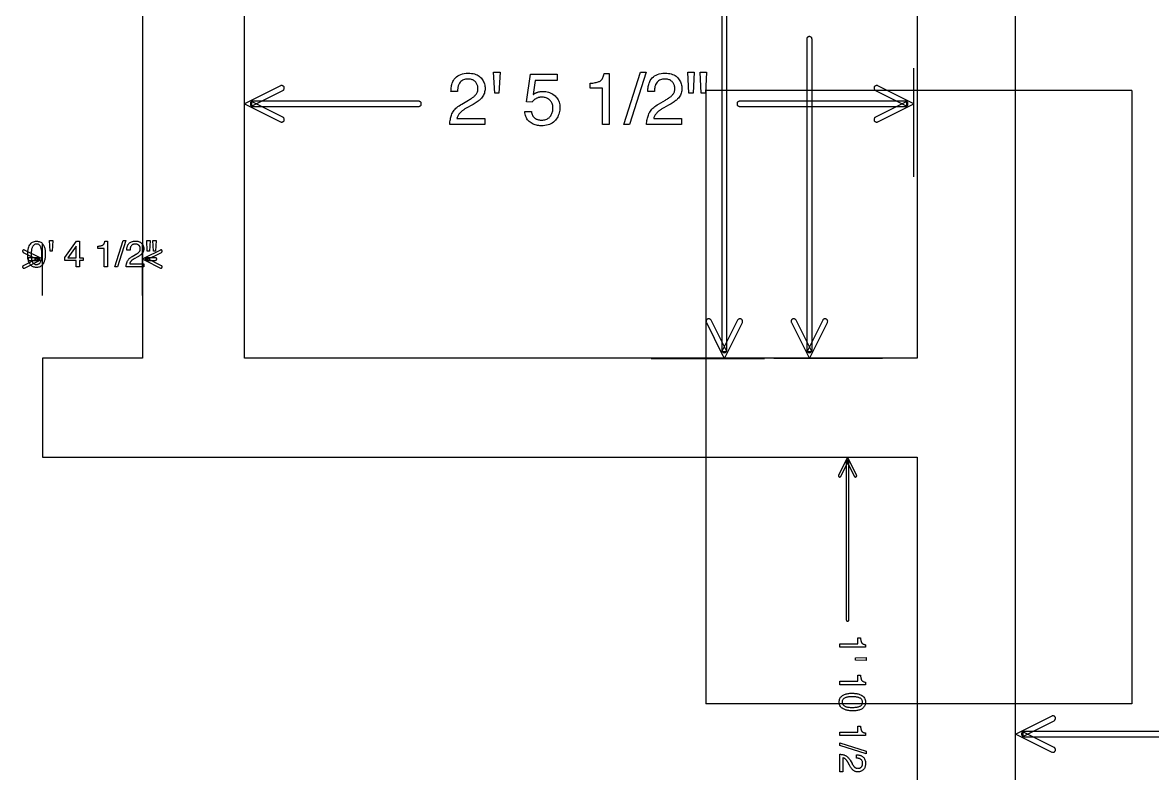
# Model space of a CAD drawing. Header units: inches. Extents: x -1 to 396, y -34 to 687.
# Drawn here: x 99.44 to 149.21, y 427.76 to 460.82 of the extents above; entities that cross this region are included whole.
import ezdxf

# ---------------------------------------------------------------- set-up
doc = ezdxf.new("R2010")
doc.units = ezdxf.units.IN
doc.header["$MEASUREMENT"] = 0
for name, color, linetype in [('AL_LINEWORK', 30, 'Continuous'), ('DIMENSIONS', 9, 'Continuous'), ('WALLS', 7, 'Continuous')]:
    doc.layers.add(name, color=color, linetype=linetype)

msp = doc.modelspace()

# ---------------------------------------------------------------- linework, layer by layer
at = {"layer": 'AL_LINEWORK'}
for p, q in [((148.304, 457.831), (129.54, 457.831)), ((129.54, 457.831), (129.54, 430.827)), ((148.304, 457.831), (148.304, 430.827)), ((148.304, 430.827), (129.54, 430.827))]:
    msp.add_line(p, q, dxfattribs=at)
at = {"layer": 'DIMENSIONS'}
for points in [[(130.237, 462.156), (130.237, 460.692), (130.237, 460.559), (130.237, 460.449), (130.237, 460.357), (130.237, 460.277), (130.237, 460.202), (130.237, 460.128), (130.237, 460.048), (130.237, 459.956), (130.237, 459.846), (130.237, 459.713), (130.237, 458.412), (130.237, 457.345), (130.237, 456.46), (130.237, 455.704), (130.237, 455.024), (130.237, 454.367), (130.237, 453.681), (130.237, 452.913), (130.237, 452.009), (130.237, 450.918), (130.237, 450.446), (130.237, 450.06), (130.237, 449.742), (130.237, 449.474), (130.237, 449.236), (130.237, 449.012), (130.237, 448.783), (130.237, 448.53), (130.237, 448.236), (130.237, 447.882), (130.237, 447.6), (130.237, 447.371), (130.237, 447.186), (130.237, 447.038), (130.237, 446.916), (130.237, 446.813), (130.237, 446.718), (130.237, 446.624), (130.237, 446.521), (130.237, 446.4), (130.239, 446.381), (130.243, 446.364), (130.25, 446.347), (130.259, 446.332), (130.271, 446.319), (130.284, 446.307), (130.299, 446.298), (130.316, 446.291), (130.334, 446.286), (130.352, 446.285), (130.371, 446.286), (130.389, 446.291), (130.405, 446.298), (130.42, 446.307), (130.434, 446.319), (130.445, 446.332), (130.454, 446.347), (130.461, 446.364), (130.466, 446.381), (130.467, 446.4), (130.467, 446.4), (130.467, 446.521), (130.467, 446.624), (130.467, 446.718), (130.467, 446.813), (130.467, 446.916), (130.467, 447.038), (130.467, 447.186), (130.467, 447.371), (130.467, 447.6), (130.467, 447.882), (130.467, 448.236), (130.467, 448.53), (130.467, 448.783), (130.467, 449.012), (130.467, 449.236), (130.467, 449.474), (130.467, 449.742), (130.467, 450.06), (130.467, 450.446), (130.467, 450.918), (130.467, 452.009), (130.467, 452.913), (130.467, 453.681), (130.467, 454.367), (130.467, 455.024), (130.467, 455.704), (130.467, 456.46), (130.467, 457.345), (130.467, 458.412), (130.467, 459.713), (130.467, 459.846), (130.467, 459.956), (130.467, 460.048), (130.467, 460.128), (130.467, 460.202), (130.467, 460.277), (130.467, 460.357), (130.467, 460.449), (130.467, 460.559), (130.467, 460.692), (130.467, 462.156)], [(109.215, 454.022), (109.215, 458.805)], [(138.7, 454.022), (138.7, 458.805)], [(100.316, 448.798), (100.316, 451.084)], [(104.715, 448.798), (104.715, 451.084)], [(127.132, 446.028), (132.115, 446.028)], [(137.319, 446.028), (132.536, 446.028)], [(134.171, 441.686), (136.97, 441.686)], [(143.185, 426.272), (143.185, 431.845)], [(149.625, 429.608), (148.986, 429.608), (148.464, 429.608), (148.033, 429.608), (147.67, 429.608), (147.349, 429.608), (147.045, 429.608), (146.736, 429.608), (146.394, 429.608), (145.997, 429.608), (145.519, 429.608), (145.14, 429.608), (144.833, 429.608), (144.586, 429.608), (144.388, 429.608), (144.226, 429.608), (144.09, 429.608), (143.966, 429.608), (143.844, 429.608), (143.712, 429.608), (143.558, 429.608), (143.539, 429.606), (143.522, 429.602), (143.505, 429.595), (143.49, 429.585), (143.477, 429.574), (143.465, 429.561), (143.456, 429.545), (143.449, 429.529), (143.444, 429.511), (143.443, 429.493), (143.444, 429.474), (143.449, 429.456), (143.456, 429.44), (143.465, 429.425), (143.477, 429.411), (143.49, 429.4), (143.505, 429.39), (143.522, 429.383), (143.539, 429.379), (143.558, 429.378), (143.558, 429.378), (143.712, 429.378), (143.844, 429.378), (143.966, 429.378), (144.09, 429.378), (144.226, 429.378), (144.388, 429.378), (144.586, 429.378), (144.833, 429.378), (145.14, 429.378), (145.519, 429.378), (145.997, 429.378), (146.394, 429.378), (146.736, 429.378), (147.046, 429.378), (147.349, 429.378), (147.67, 429.378), (148.033, 429.378), (148.464, 429.378), (148.986, 429.378), (149.625, 429.378)]]:
    msp.add_lwpolyline(points, dxfattribs=at)
for points in [[(134.214, 446.4), (134.214, 446.59), (134.214, 446.753), (134.214, 446.902), (134.214, 447.053), (134.214, 447.22), (134.214, 447.418), (134.214, 447.66), (134.214, 447.961), (134.214, 448.335), (134.214, 448.798), (134.214, 449.353), (134.214, 449.812), (134.214, 450.202), (134.214, 450.549), (134.214, 450.88), (134.214, 451.22), (134.214, 451.598), (134.214, 452.038), (134.214, 452.568), (134.214, 453.214), (134.214, 453.915), (134.214, 454.49), (134.214, 454.966), (134.214, 455.373), (134.214, 455.739), (134.214, 456.092), (134.214, 456.46), (134.214, 456.872), (134.214, 457.356), (134.214, 457.941), (134.214, 458.407), (134.214, 458.783), (134.214, 459.082), (134.214, 459.316), (134.214, 459.499), (134.214, 459.643), (134.214, 459.761), (134.214, 459.866), (134.214, 459.971), (134.214, 460.09), (134.213, 460.108), (134.208, 460.126), (134.201, 460.142), (134.192, 460.158), (134.181, 460.171), (134.167, 460.182), (134.152, 460.192), (134.136, 460.199), (134.118, 460.203), (134.099, 460.205), (134.081, 460.203), (134.063, 460.199), (134.046, 460.192), (134.031, 460.182), (134.018, 460.171), (134.006, 460.158), (133.997, 460.142), (133.99, 460.126), (133.986, 460.108), (133.984, 460.09), (133.984, 459.971), (133.984, 459.866), (133.984, 459.761), (133.984, 459.643), (133.984, 459.499), (133.984, 459.316), (133.984, 459.082), (133.984, 458.783), (133.984, 458.407), (133.984, 457.941), (133.984, 457.356), (133.984, 456.872), (133.984, 456.46), (133.984, 456.092), (133.984, 455.739), (133.984, 455.373), (133.984, 454.966), (133.984, 454.49), (133.984, 453.915), (133.984, 453.214), (133.984, 452.568), (133.984, 452.038), (133.984, 451.598), (133.984, 451.22), (133.984, 450.88), (133.984, 450.549), (133.984, 450.202), (133.984, 449.812), (133.984, 449.353), (133.984, 448.798), (133.984, 448.335), (133.984, 447.961), (133.984, 447.66), (133.984, 447.418), (133.984, 447.22), (133.984, 447.053), (133.984, 446.902), (133.984, 446.753), (133.984, 446.59), (133.984, 446.4), (133.986, 446.382), (133.99, 446.364), (133.997, 446.347), (134.006, 446.332), (134.018, 446.319), (134.031, 446.308), (134.046, 446.298), (134.063, 446.291), (134.081, 446.287), (134.099, 446.285), (134.118, 446.287), (134.136, 446.291), (134.152, 446.298), (134.167, 446.308), (134.181, 446.319), (134.192, 446.332), (134.201, 446.347), (134.208, 446.364), (134.213, 446.382), (134.214, 446.4)], [(118.255, 456.333), (118.259, 456.391), (118.265, 456.447), (118.272, 456.501), (118.282, 456.554), (118.293, 456.605), (118.306, 456.655), (118.32, 456.704), (118.337, 456.75), (118.355, 456.796), (118.375, 456.84), (118.398, 456.882), (118.425, 456.924), (118.456, 456.965), (118.491, 457.006), (118.529, 457.045), (118.572, 457.084), (118.619, 457.122), (118.67, 457.159), (118.724, 457.195), (118.783, 457.231), (119.085, 457.406), (119.124, 457.429), (119.161, 457.451), (119.196, 457.473), (119.228, 457.494), (119.258, 457.515), (119.285, 457.535), (119.31, 457.554), (119.332, 457.572), (119.352, 457.59), (119.37, 457.607), (119.394, 457.633), (119.416, 457.661), (119.435, 457.688), (119.452, 457.717), (119.466, 457.747), (119.478, 457.777), (119.487, 457.808), (119.493, 457.84), (119.497, 457.872), (119.499, 457.906), (119.497, 457.944), (119.494, 457.981), (119.488, 458.016), (119.48, 458.05), (119.469, 458.082), (119.456, 458.112), (119.441, 458.141), (119.423, 458.168), (119.403, 458.194), (119.381, 458.218), (119.356, 458.24), (119.33, 458.259), (119.303, 458.277), (119.274, 458.292), (119.243, 458.304), (119.211, 458.315), (119.177, 458.323), (119.142, 458.329), (119.105, 458.332), (119.066, 458.333), (119.01, 458.331), (118.957, 458.324), (118.908, 458.313), (118.862, 458.298), (118.82, 458.278), (118.782, 458.254), (118.747, 458.225), (118.715, 458.192), (118.688, 458.155), (118.664, 458.113), (118.652, 458.089), (118.642, 458.062), (118.633, 458.034), (118.624, 458.004), (118.617, 457.972), (118.611, 457.939), (118.606, 457.903), (118.602, 457.866), (118.599, 457.827), (118.598, 457.786), (118.31, 457.786), (118.312, 457.844), (118.316, 457.899), (118.322, 457.953), (118.329, 458.004), (118.339, 458.053), (118.351, 458.1), (118.365, 458.145), (118.381, 458.187), (118.399, 458.227), (118.418, 458.266), (118.458, 458.328), (118.503, 458.383), (118.554, 458.432), (118.611, 458.475), (118.673, 458.511), (118.74, 458.54), (118.814, 458.563), (118.893, 458.58), (118.978, 458.589), (119.068, 458.593), (119.143, 458.591), (119.214, 458.584), (119.281, 458.574), (119.344, 458.559), (119.402, 458.54), (119.457, 458.517), (119.507, 458.49), (119.553, 458.459), (119.595, 458.423), (119.633, 458.384), (119.667, 458.341), (119.697, 458.298), (119.724, 458.254), (119.747, 458.209), (119.767, 458.163), (119.783, 458.116), (119.795, 458.068), (119.804, 458.019), (119.81, 457.969), (119.811, 457.918), (119.81, 457.865), (119.804, 457.813), (119.794, 457.763), (119.781, 457.714), (119.764, 457.667), (119.743, 457.622), (119.718, 457.578), (119.69, 457.536), (119.657, 457.495), (119.621, 457.456), (119.597, 457.433), (119.57, 457.409), (119.539, 457.385), (119.505, 457.359), (119.468, 457.332), (119.426, 457.305), (119.382, 457.276), (119.333, 457.247), (119.282, 457.217), (119.227, 457.185), (119.011, 457.066), (118.981, 457.049), (118.952, 457.032), (118.925, 457.016), (118.898, 456.999), (118.874, 456.983), (118.85, 456.967), (118.828, 456.951), (118.807, 456.935), (118.787, 456.919), (118.769, 456.904), (118.739, 456.876), (118.711, 456.848), (118.685, 456.819), (118.662, 456.79), (118.641, 456.76), (118.622, 456.729), (118.606, 456.698), (118.592, 456.666), (118.58, 456.634), (118.571, 456.601), (119.801, 456.601), (119.801, 456.333), (118.255, 456.333)], [(120.477, 458.643), (120.425, 457.718), (120.242, 457.718), (120.19, 458.643), (120.477, 458.643)], [(121.852, 456.907), (121.86, 456.86), (121.87, 456.816), (121.885, 456.775), (121.902, 456.737), (121.923, 456.702), (121.947, 456.67), (121.974, 456.641), (122.005, 456.615), (122.04, 456.592), (122.077, 456.572), (122.098, 456.563), (122.119, 456.555), (122.14, 456.548), (122.163, 456.542), (122.186, 456.537), (122.209, 456.533), (122.234, 456.529), (122.258, 456.527), (122.284, 456.526), (122.31, 456.525), (122.359, 456.527), (122.405, 456.531), (122.449, 456.539), (122.49, 456.551), (122.529, 456.565), (122.565, 456.583), (122.598, 456.604), (122.629, 456.628), (122.657, 456.655), (122.683, 456.685), (122.706, 456.718), (122.726, 456.751), (122.744, 456.785), (122.76, 456.819), (122.773, 456.854), (122.784, 456.89), (122.793, 456.927), (122.799, 456.964), (122.802, 457.002), (122.804, 457.041), (122.802, 457.087), (122.798, 457.131), (122.791, 457.173), (122.781, 457.212), (122.768, 457.25), (122.752, 457.285), (122.733, 457.319), (122.712, 457.35), (122.687, 457.379), (122.66, 457.406), (122.63, 457.43), (122.6, 457.452), (122.568, 457.471), (122.536, 457.488), (122.502, 457.502), (122.466, 457.514), (122.43, 457.523), (122.393, 457.529), (122.354, 457.533), (122.315, 457.535), (122.286, 457.534), (122.258, 457.532), (122.231, 457.529), (122.204, 457.525), (122.179, 457.52), (122.154, 457.514), (122.13, 457.507), (122.107, 457.498), (122.085, 457.489), (122.064, 457.478), (122.043, 457.466), (122.023, 457.453), (122.004, 457.44), (121.985, 457.426), (121.967, 457.41), (121.949, 457.394), (121.933, 457.377), (121.916, 457.359), (121.901, 457.34), (121.885, 457.321), (121.64, 457.335), (121.812, 458.547), (122.981, 458.547), (122.981, 458.274), (122.024, 458.274), (121.928, 457.648), (121.944, 457.659), (121.959, 457.67), (121.974, 457.681), (121.99, 457.691), (122.005, 457.7), (122.019, 457.709), (122.034, 457.717), (122.049, 457.724), (122.063, 457.731), (122.077, 457.737), (122.103, 457.747), (122.129, 457.756), (122.156, 457.764), (122.184, 457.771), (122.213, 457.776), (122.242, 457.781), (122.273, 457.785), (122.304, 457.787), (122.336, 457.789), (122.368, 457.789), (122.429, 457.787), (122.488, 457.781), (122.546, 457.771), (122.601, 457.757), (122.654, 457.739), (122.706, 457.717), (122.756, 457.691), (122.803, 457.661), (122.849, 457.627), (122.893, 457.59), (122.934, 457.549), (122.971, 457.505), (123.003, 457.46), (123.031, 457.413), (123.055, 457.363), (123.074, 457.311), (123.089, 457.258), (123.1, 457.202), (123.107, 457.144), (123.109, 457.083), (123.107, 457.02), (123.101, 456.959), (123.091, 456.899), (123.077, 456.84), (123.059, 456.783), (123.038, 456.727), (123.012, 456.673), (122.982, 456.621), (122.949, 456.57), (122.911, 456.52), (122.87, 456.474), (122.823, 456.433), (122.772, 456.396), (122.716, 456.364), (122.655, 456.338), (122.59, 456.316), (122.52, 456.299), (122.445, 456.286), (122.366, 456.279), (122.282, 456.277), (122.227, 456.278), (122.174, 456.283), (122.122, 456.291), (122.072, 456.301), (122.022, 456.315), (121.974, 456.332), (121.928, 456.352), (121.882, 456.376), (121.838, 456.402), (121.795, 456.431), (121.755, 456.464), (121.718, 456.5), (121.685, 456.539), (121.656, 456.582), (121.63, 456.628), (121.608, 456.677), (121.59, 456.73), (121.576, 456.785), (121.565, 456.845), (121.558, 456.907), (121.852, 456.907)], [(124.448, 457.928), (124.448, 458.145), (124.508, 458.151), (124.564, 458.158), (124.616, 458.166), (124.664, 458.175), (124.709, 458.184), (124.75, 458.195), (124.787, 458.206), (124.82, 458.218), (124.85, 458.231), (124.876, 458.244), (124.9, 458.26), (124.922, 458.28), (124.943, 458.304), (124.963, 458.331), (124.982, 458.362), (124.999, 458.397), (125.016, 458.436), (125.031, 458.479), (125.044, 458.525), (125.057, 458.575), (125.28, 458.575), (125.28, 456.333), (124.978, 456.333), (124.978, 457.928), (124.448, 457.928)], [(126.664, 458.643), (126.903, 458.643), (126.17, 456.333), (125.931, 456.333), (126.664, 458.643)], [(126.926, 456.333), (126.93, 456.391), (126.936, 456.447), (126.944, 456.501), (126.953, 456.554), (126.964, 456.605), (126.977, 456.655), (126.992, 456.704), (127.008, 456.75), (127.027, 456.796), (127.047, 456.84), (127.07, 456.882), (127.097, 456.924), (127.127, 456.965), (127.162, 457.006), (127.201, 457.045), (127.244, 457.084), (127.291, 457.122), (127.341, 457.159), (127.396, 457.195), (127.455, 457.231), (127.757, 457.406), (127.796, 457.429), (127.833, 457.451), (127.867, 457.473), (127.9, 457.494), (127.929, 457.515), (127.956, 457.535), (127.981, 457.554), (128.004, 457.572), (128.024, 457.59), (128.041, 457.607), (128.066, 457.633), (128.088, 457.661), (128.107, 457.688), (128.124, 457.717), (128.138, 457.747), (128.15, 457.777), (128.159, 457.808), (128.165, 457.84), (128.169, 457.872), (128.17, 457.906), (128.169, 457.944), (128.165, 457.981), (128.16, 458.016), (128.151, 458.05), (128.141, 458.082), (128.128, 458.112), (128.112, 458.141), (128.095, 458.168), (128.075, 458.194), (128.052, 458.218), (128.028, 458.24), (128.002, 458.259), (127.974, 458.277), (127.945, 458.292), (127.915, 458.304), (127.882, 458.315), (127.849, 458.323), (127.813, 458.329), (127.776, 458.332), (127.738, 458.333), (127.681, 458.331), (127.629, 458.324), (127.579, 458.313), (127.534, 458.298), (127.492, 458.278), (127.453, 458.254), (127.418, 458.225), (127.387, 458.192), (127.359, 458.155), (127.335, 458.113), (127.324, 458.089), (127.313, 458.062), (127.304, 458.034), (127.296, 458.004), (127.289, 457.972), (127.283, 457.939), (127.278, 457.903), (127.274, 457.866), (127.271, 457.827), (127.269, 457.786), (126.981, 457.786), (126.983, 457.844), (126.987, 457.899), (126.993, 457.953), (127.001, 458.004), (127.011, 458.053), (127.023, 458.1), (127.037, 458.145), (127.052, 458.187), (127.07, 458.227), (127.09, 458.266), (127.13, 458.328), (127.175, 458.383), (127.226, 458.432), (127.282, 458.475), (127.344, 458.511), (127.412, 458.54), (127.485, 458.563), (127.564, 458.58), (127.649, 458.589), (127.739, 458.593), (127.815, 458.591), (127.886, 458.584), (127.953, 458.574), (128.015, 458.559), (128.074, 458.54), (128.128, 458.517), (128.179, 458.49), (128.225, 458.459), (128.267, 458.423), (128.305, 458.384), (128.339, 458.341), (128.369, 458.298), (128.396, 458.254), (128.419, 458.209), (128.438, 458.163), (128.455, 458.116), (128.467, 458.068), (128.476, 458.019), (128.481, 457.969), (128.483, 457.918), (128.481, 457.865), (128.475, 457.813), (128.466, 457.763), (128.453, 457.714), (128.435, 457.667), (128.415, 457.622), (128.39, 457.578), (128.361, 457.536), (128.329, 457.495), (128.293, 457.456), (128.269, 457.433), (128.242, 457.409), (128.211, 457.385), (128.177, 457.359), (128.139, 457.332), (128.098, 457.305), (128.053, 457.276), (128.005, 457.247), (127.953, 457.217), (127.898, 457.185), (127.683, 457.066), (127.653, 457.049), (127.624, 457.032), (127.596, 457.016), (127.57, 456.999), (127.545, 456.983), (127.522, 456.967), (127.499, 456.951), (127.478, 456.935), (127.459, 456.919), (127.441, 456.904), (127.41, 456.876), (127.382, 456.848), (127.357, 456.819), (127.333, 456.79), (127.312, 456.76), (127.294, 456.729), (127.277, 456.698), (127.263, 456.666), (127.252, 456.634), (127.243, 456.601), (128.472, 456.601), (128.472, 456.333), (126.926, 456.333)], [(129.03, 458.643), (128.985, 457.718), (128.794, 457.718), (128.746, 458.643), (129.03, 458.643)], [(129.57, 458.643), (129.522, 457.718), (129.332, 457.718), (129.283, 458.643), (129.57, 458.643)], [(110.8, 458.035), (109.42, 457.345), (109.215, 457.242), (109.42, 457.139), (110.8, 456.449), (110.818, 456.442), (110.835, 456.438), (110.853, 456.437), (110.871, 456.438), (110.888, 456.442), (110.904, 456.449), (110.919, 456.459), (110.933, 456.47), (110.945, 456.484), (110.955, 456.5), (110.962, 456.518), (110.966, 456.535), (110.967, 456.553), (110.965, 456.571), (110.961, 456.588), (110.954, 456.604), (110.945, 456.619), (110.933, 456.633), (110.919, 456.645), (110.903, 456.654), (109.523, 457.345), (109.523, 457.139), (110.903, 457.829), (110.919, 457.838), (110.933, 457.85), (110.945, 457.864), (110.954, 457.879), (110.961, 457.895), (110.965, 457.912), (110.967, 457.93), (110.966, 457.948), (110.962, 457.966), (110.955, 457.983), (110.945, 457.999), (110.933, 458.013), (110.92, 458.025), (110.905, 458.034), (110.888, 458.041), (110.871, 458.045), (110.854, 458.047), (110.836, 458.046), (110.818, 458.042), (110.8, 458.035)], [(137.114, 456.449), (138.494, 457.139), (138.7, 457.242), (138.494, 457.345), (137.114, 458.035), (137.096, 458.042), (137.078, 458.046), (137.061, 458.047), (137.043, 458.045), (137.026, 458.041), (137.01, 458.034), (136.994, 458.025), (136.981, 458.013), (136.969, 457.999), (136.959, 457.983), (136.952, 457.966), (136.948, 457.948), (136.947, 457.93), (136.949, 457.912), (136.953, 457.895), (136.96, 457.879), (136.969, 457.864), (136.981, 457.85), (136.995, 457.838), (137.011, 457.829), (138.391, 457.139), (138.391, 457.345), (137.011, 456.654), (136.995, 456.645), (136.981, 456.633), (136.969, 456.619), (136.96, 456.604), (136.953, 456.588), (136.949, 456.571), (136.947, 456.553), (136.948, 456.535), (136.952, 456.518), (136.959, 456.5), (136.969, 456.484), (136.981, 456.47), (136.995, 456.459), (137.01, 456.449), (137.026, 456.442), (137.043, 456.438), (137.061, 456.437), (137.079, 456.438), (137.096, 456.442), (137.114, 456.449)], [(109.587, 457.127), (109.696, 457.127), (109.789, 457.127), (109.874, 457.127), (109.958, 457.127), (110.05, 457.127), (110.157, 457.127), (110.287, 457.127), (110.448, 457.127), (110.647, 457.127), (110.893, 457.127), (111.186, 457.127), (111.428, 457.127), (111.633, 457.127), (111.816, 457.127), (111.99, 457.127), (112.168, 457.127), (112.366, 457.127), (112.597, 457.127), (112.874, 457.127), (113.212, 457.127), (113.961, 457.127), (114.565, 457.127), (115.049, 457.127), (115.433, 457.127), (115.74, 457.127), (115.992, 457.127), (116.211, 457.127), (116.419, 457.127), (116.637, 457.127), (116.889, 457.127), (116.908, 457.128), (116.925, 457.133), (116.942, 457.14), (116.957, 457.149), (116.97, 457.16), (116.982, 457.174), (116.991, 457.189), (116.998, 457.205), (117.003, 457.223), (117.004, 457.242), (117.003, 457.26), (116.998, 457.278), (116.991, 457.295), (116.982, 457.31), (116.97, 457.323), (116.957, 457.335), (116.942, 457.344), (116.925, 457.351), (116.908, 457.355), (116.889, 457.357), (116.637, 457.357), (116.419, 457.357), (116.211, 457.357), (115.992, 457.357), (115.74, 457.357), (115.433, 457.357), (115.049, 457.357), (114.565, 457.357), (113.961, 457.357), (113.212, 457.357), (112.874, 457.357), (112.597, 457.357), (112.366, 457.357), (112.168, 457.357), (111.99, 457.357), (111.816, 457.357), (111.633, 457.357), (111.428, 457.357), (111.186, 457.357), (110.893, 457.357), (110.647, 457.357), (110.448, 457.357), (110.287, 457.357), (110.157, 457.357), (110.05, 457.357), (109.958, 457.357), (109.874, 457.357), (109.789, 457.357), (109.696, 457.357), (109.587, 457.357), (109.568, 457.355), (109.55, 457.351), (109.534, 457.344), (109.519, 457.335), (109.505, 457.323), (109.494, 457.31), (109.485, 457.295), (109.478, 457.278), (109.473, 457.26), (109.472, 457.242), (109.473, 457.223), (109.478, 457.205), (109.485, 457.189), (109.494, 457.174), (109.505, 457.16), (109.519, 457.149), (109.534, 457.14), (109.55, 457.133), (109.568, 457.128), (109.587, 457.127)], [(138.327, 457.357), (138.218, 457.357), (138.125, 457.357), (138.04, 457.357), (137.956, 457.357), (137.864, 457.357), (137.757, 457.357), (137.627, 457.357), (137.466, 457.357), (137.267, 457.357), (137.021, 457.357), (136.728, 457.357), (136.486, 457.357), (136.281, 457.357), (136.098, 457.357), (135.925, 457.357), (135.746, 457.357), (135.548, 457.357), (135.317, 457.357), (135.04, 457.357), (134.702, 457.357), (134.373, 457.357), (134.103, 457.357), (133.879, 457.357), (133.686, 457.357), (133.512, 457.357), (133.342, 457.357), (133.164, 457.357), (132.962, 457.357), (132.725, 457.357), (132.438, 457.357), (132.194, 457.357), (131.996, 457.357), (131.836, 457.357), (131.706, 457.357), (131.597, 457.357), (131.503, 457.357), (131.415, 457.357), (131.324, 457.357), (131.224, 457.357), (131.105, 457.357), (131.087, 457.357), (131.073, 457.357), (131.061, 457.357), (131.052, 457.357), (131.045, 457.357), (131.04, 457.357), (131.036, 457.357), (131.032, 457.357), (131.029, 457.357), (131.025, 457.357), (131.006, 457.355), (130.989, 457.351), (130.972, 457.344), (130.957, 457.335), (130.944, 457.323), (130.932, 457.31), (130.923, 457.295), (130.916, 457.278), (130.911, 457.26), (130.91, 457.242), (130.911, 457.223), (130.916, 457.205), (130.923, 457.189), (130.932, 457.174), (130.944, 457.16), (130.957, 457.149), (130.972, 457.14), (130.989, 457.133), (131.006, 457.128), (131.025, 457.127), (131.029, 457.127), (131.032, 457.127), (131.036, 457.127), (131.04, 457.127), (131.045, 457.127), (131.052, 457.127), (131.061, 457.127), (131.073, 457.127), (131.087, 457.127), (131.105, 457.127), (131.224, 457.127), (131.324, 457.127), (131.415, 457.127), (131.503, 457.127), (131.597, 457.127), (131.706, 457.127), (131.836, 457.127), (131.996, 457.127), (132.194, 457.127), (132.438, 457.127), (132.725, 457.127), (132.962, 457.127), (133.164, 457.127), (133.342, 457.127), (133.512, 457.127), (133.686, 457.127), (133.879, 457.127), (134.103, 457.127), (134.373, 457.127), (134.702, 457.127), (135.04, 457.127), (135.317, 457.127), (135.548, 457.127), (135.746, 457.127), (135.925, 457.127), (136.098, 457.127), (136.281, 457.127), (136.486, 457.127), (136.728, 457.127), (137.021, 457.127), (137.267, 457.127), (137.466, 457.127), (137.627, 457.127), (137.757, 457.127), (137.864, 457.127), (137.956, 457.127), (138.04, 457.127), (138.125, 457.127), (138.218, 457.127), (138.327, 457.127), (138.346, 457.128), (138.364, 457.133), (138.38, 457.14), (138.395, 457.149), (138.409, 457.16), (138.42, 457.174), (138.429, 457.189), (138.436, 457.205), (138.441, 457.223), (138.442, 457.242), (138.441, 457.26), (138.436, 457.278), (138.429, 457.295), (138.42, 457.31), (138.409, 457.323), (138.395, 457.335), (138.38, 457.344), (138.364, 457.351), (138.346, 457.355), (138.327, 457.357)], [(100.049, 451.194), (100.092, 451.193), (100.132, 451.187), (100.17, 451.178), (100.205, 451.166), (100.238, 451.149), (100.268, 451.13), (100.296, 451.106), (100.322, 451.079), (100.345, 451.049), (100.365, 451.014), (100.38, 450.986), (100.393, 450.955), (100.404, 450.922), (100.414, 450.887), (100.422, 450.85), (100.429, 450.81), (100.434, 450.769), (100.438, 450.726), (100.44, 450.681), (100.441, 450.633), (100.44, 450.588), (100.438, 450.544), (100.435, 450.503), (100.43, 450.462), (100.424, 450.423), (100.416, 450.386), (100.407, 450.351), (100.397, 450.317), (100.386, 450.284), (100.373, 450.253), (100.352, 450.212), (100.328, 450.176), (100.302, 450.144), (100.273, 450.116), (100.242, 450.092), (100.208, 450.072), (100.172, 450.057), (100.134, 450.047), (100.092, 450.04), (100.049, 450.038), (100.009, 450.04), (99.972, 450.045), (99.936, 450.054), (99.903, 450.066), (99.872, 450.082), (99.843, 450.101), (99.816, 450.124), (99.791, 450.151), (99.768, 450.181), (99.747, 450.214), (99.731, 450.245), (99.717, 450.277), (99.705, 450.311), (99.694, 450.348), (99.685, 450.386), (99.677, 450.427), (99.672, 450.469), (99.668, 450.514), (99.665, 450.56), (99.664, 450.609), (99.665, 450.647), (99.666, 450.683), (99.669, 450.719), (99.672, 450.754), (99.677, 450.787), (99.682, 450.819), (99.689, 450.851), (99.696, 450.881), (99.704, 450.91), (99.714, 450.938), (99.734, 450.987), (99.757, 451.03), (99.783, 451.069), (99.812, 451.102), (99.844, 451.13), (99.879, 451.153), (99.917, 451.171), (99.958, 451.184), (100.002, 451.192), (100.049, 451.194)], [(100.048, 450.167), (100.069, 450.168), (100.09, 450.171), (100.11, 450.176), (100.129, 450.183), (100.147, 450.191), (100.164, 450.202), (100.18, 450.215), (100.195, 450.229), (100.21, 450.246), (100.223, 450.264), (100.236, 450.286), (100.247, 450.31), (100.257, 450.338), (100.265, 450.369), (100.272, 450.404), (100.278, 450.442), (100.283, 450.483), (100.286, 450.528), (100.288, 450.576), (100.288, 450.628), (100.288, 450.665), (100.287, 450.702), (100.284, 450.737), (100.281, 450.77), (100.277, 450.802), (100.271, 450.833), (100.265, 450.863), (100.258, 450.891), (100.25, 450.918), (100.241, 450.943), (100.231, 450.967), (100.219, 450.988), (100.205, 451.006), (100.189, 451.023), (100.172, 451.036), (100.153, 451.047), (100.132, 451.056), (100.109, 451.062), (100.084, 451.066), (100.058, 451.067), (100.034, 451.066), (100.011, 451.062), (99.989, 451.056), (99.969, 451.048), (99.95, 451.038), (99.932, 451.025), (99.916, 451.009), (99.901, 450.992), (99.888, 450.972), (99.875, 450.95), (99.864, 450.925), (99.855, 450.898), (99.846, 450.869), (99.838, 450.838), (99.832, 450.804), (99.827, 450.768), (99.823, 450.731), (99.82, 450.69), (99.818, 450.648), (99.818, 450.603), (99.818, 450.569), (99.819, 450.537), (99.821, 450.506), (99.823, 450.476), (99.827, 450.448), (99.831, 450.421), (99.836, 450.395), (99.841, 450.371), (99.848, 450.348), (99.855, 450.327), (99.867, 450.296), (99.88, 450.269), (99.896, 450.245), (99.913, 450.224), (99.931, 450.207), (99.951, 450.192), (99.973, 450.181), (99.996, 450.173), (100.021, 450.169), (100.048, 450.167)], [(100.775, 451.224), (100.749, 450.761), (100.658, 450.761), (100.632, 451.224), (100.775, 451.224)], [(101.799, 450.069), (101.799, 450.344), (101.305, 450.344), (101.305, 450.482), (101.821, 451.198), (101.94, 451.198), (101.94, 450.467), (102.106, 450.467), (102.106, 450.344), (101.94, 450.344), (101.94, 450.069), (101.799, 450.069)], [(101.796, 450.467), (101.796, 450.977), (101.435, 450.467), (101.796, 450.467)], [(102.761, 450.866), (102.761, 450.974), (102.791, 450.977), (102.819, 450.981), (102.845, 450.985), (102.869, 450.989), (102.891, 450.994), (102.912, 450.999), (102.93, 451.005), (102.947, 451.011), (102.962, 451.017), (102.975, 451.024), (102.987, 451.032), (102.998, 451.042), (103.008, 451.054), (103.018, 451.068), (103.028, 451.083), (103.036, 451.101), (103.045, 451.12), (103.052, 451.141), (103.059, 451.165), (103.065, 451.19), (103.177, 451.19), (103.177, 450.069), (103.026, 450.069), (103.026, 450.866), (102.761, 450.866)], [(103.869, 451.224), (103.988, 451.224), (103.622, 450.069), (103.502, 450.069), (103.869, 451.224)], [(104, 450.069), (104.002, 450.097), (104.005, 450.125), (104.009, 450.152), (104.013, 450.179), (104.019, 450.205), (104.025, 450.23), (104.033, 450.254), (104.041, 450.277), (104.05, 450.3), (104.06, 450.322), (104.072, 450.343), (104.085, 450.364), (104.101, 450.385), (104.118, 450.405), (104.137, 450.425), (104.159, 450.444), (104.182, 450.463), (104.207, 450.482), (104.235, 450.5), (104.264, 450.518), (104.415, 450.605), (104.435, 450.616), (104.453, 450.628), (104.471, 450.639), (104.487, 450.649), (104.501, 450.659), (104.515, 450.669), (104.527, 450.679), (104.539, 450.688), (104.549, 450.697), (104.557, 450.705), (104.57, 450.719), (104.581, 450.732), (104.59, 450.746), (104.599, 450.761), (104.606, 450.775), (104.612, 450.791), (104.616, 450.806), (104.619, 450.822), (104.621, 450.838), (104.622, 450.855), (104.621, 450.874), (104.62, 450.893), (104.617, 450.91), (104.613, 450.927), (104.607, 450.943), (104.601, 450.958), (104.593, 450.973), (104.584, 450.986), (104.574, 450.999), (104.563, 451.011), (104.551, 451.022), (104.538, 451.032), (104.524, 451.04), (104.509, 451.048), (104.494, 451.054), (104.478, 451.059), (104.461, 451.063), (104.443, 451.066), (104.425, 451.068), (104.406, 451.069), (104.378, 451.068), (104.351, 451.064), (104.327, 451.059), (104.304, 451.051), (104.283, 451.041), (104.263, 451.029), (104.246, 451.015), (104.23, 450.998), (104.217, 450.98), (104.204, 450.959), (104.199, 450.946), (104.194, 450.933), (104.189, 450.919), (104.185, 450.904), (104.181, 450.888), (104.178, 450.871), (104.176, 450.854), (104.174, 450.835), (104.172, 450.816), (104.171, 450.795), (104.028, 450.795), (104.029, 450.824), (104.03, 450.852), (104.033, 450.878), (104.037, 450.904), (104.042, 450.929), (104.048, 450.952), (104.055, 450.974), (104.063, 450.996), (104.072, 451.016), (104.082, 451.035), (104.102, 451.066), (104.124, 451.094), (104.15, 451.118), (104.178, 451.14), (104.209, 451.158), (104.243, 451.172), (104.28, 451.184), (104.319, 451.192), (104.361, 451.197), (104.406, 451.198), (104.444, 451.197), (104.48, 451.194), (104.513, 451.189), (104.545, 451.182), (104.574, 451.172), (104.601, 451.161), (104.626, 451.147), (104.649, 451.131), (104.67, 451.114), (104.689, 451.094), (104.706, 451.073), (104.721, 451.051), (104.735, 451.029), (104.746, 451.006), (104.756, 450.983), (104.764, 450.96), (104.77, 450.936), (104.775, 450.911), (104.777, 450.887), (104.778, 450.861), (104.777, 450.835), (104.775, 450.809), (104.77, 450.784), (104.763, 450.759), (104.755, 450.736), (104.744, 450.713), (104.732, 450.691), (104.717, 450.67), (104.701, 450.65), (104.683, 450.63), (104.671, 450.619), (104.658, 450.607), (104.642, 450.594), (104.625, 450.582), (104.606, 450.568), (104.586, 450.554), (104.563, 450.54), (104.539, 450.526), (104.514, 450.51), (104.486, 450.495), (104.378, 450.435), (104.363, 450.427), (104.349, 450.418), (104.335, 450.41), (104.322, 450.402), (104.309, 450.394), (104.298, 450.385), (104.286, 450.377), (104.276, 450.37), (104.266, 450.362), (104.257, 450.354), (104.242, 450.34), (104.228, 450.326), (104.215, 450.312), (104.204, 450.297), (104.193, 450.282), (104.184, 450.267), (104.176, 450.251), (104.169, 450.235), (104.163, 450.219), (104.158, 450.202), (104.773, 450.202), (104.773, 450.069), (104, 450.069)], [(105.052, 451.224), (105.029, 450.761), (104.934, 450.761), (104.91, 451.224), (105.052, 451.224)], [(105.322, 451.224), (105.298, 450.761), (105.203, 450.761), (105.179, 451.224), (105.322, 451.224)], [(99.523, 450.011), (100.213, 450.357), (100.316, 450.408), (100.213, 450.459), (99.523, 450.804), (99.514, 450.808), (99.505, 450.81), (99.496, 450.81), (99.488, 450.81), (99.479, 450.807), (99.471, 450.804), (99.463, 450.799), (99.456, 450.794), (99.451, 450.787), (99.446, 450.779), (99.442, 450.77), (99.44, 450.761), (99.44, 450.752), (99.44, 450.743), (99.443, 450.735), (99.446, 450.727), (99.451, 450.719), (99.456, 450.712), (99.463, 450.706), (99.471, 450.701), (100.161, 450.357), (100.161, 450.459), (99.471, 450.114), (99.463, 450.109), (99.456, 450.104), (99.451, 450.097), (99.446, 450.089), (99.443, 450.081), (99.44, 450.073), (99.44, 450.064), (99.44, 450.055), (99.442, 450.046), (99.446, 450.037), (99.451, 450.029), (99.456, 450.022), (99.463, 450.016), (99.471, 450.012), (99.479, 450.008), (99.488, 450.006), (99.496, 450.005), (99.505, 450.006), (99.514, 450.008), (99.523, 450.011)], [(100.13, 450.465), (100.113, 450.465), (100.099, 450.465), (100.087, 450.465), (100.074, 450.465), (100.061, 450.465), (100.045, 450.465), (100.026, 450.465), (100.002, 450.465), (99.973, 450.465), (99.936, 450.465), (99.897, 450.465), (99.864, 450.465), (99.839, 450.465), (99.818, 450.465), (99.802, 450.465), (99.789, 450.465), (99.777, 450.465), (99.766, 450.465), (99.754, 450.465), (99.741, 450.465), (99.731, 450.465), (99.723, 450.462), (99.714, 450.459), (99.707, 450.454), (99.7, 450.449), (99.694, 450.442), (99.69, 450.434), (99.686, 450.426), (99.684, 450.417), (99.683, 450.408), (99.684, 450.399), (99.686, 450.39), (99.69, 450.382), (99.694, 450.374), (99.7, 450.367), (99.707, 450.361), (99.714, 450.357), (99.723, 450.353), (99.731, 450.351), (99.741, 450.35), (99.754, 450.35), (99.766, 450.35), (99.777, 450.35), (99.789, 450.35), (99.802, 450.35), (99.818, 450.35), (99.839, 450.35), (99.864, 450.35), (99.897, 450.35), (99.936, 450.35), (99.973, 450.35), (100.002, 450.35), (100.026, 450.35), (100.045, 450.35), (100.061, 450.35), (100.074, 450.35), (100.087, 450.35), (100.099, 450.35), (100.113, 450.35), (100.13, 450.35), (100.139, 450.351), (100.148, 450.353), (100.156, 450.357), (100.164, 450.361), (100.17, 450.367), (100.176, 450.374), (100.181, 450.382), (100.184, 450.39), (100.186, 450.399), (100.187, 450.408), (100.186, 450.417), (100.184, 450.426), (100.181, 450.434), (100.176, 450.442), (100.17, 450.449), (100.164, 450.454), (100.156, 450.459), (100.148, 450.462), (100.139, 450.465), (100.13, 450.465)], [(105.508, 450.804), (104.818, 450.459), (104.715, 450.408), (104.818, 450.357), (105.508, 450.011), (105.517, 450.008), (105.525, 450.006), (105.534, 450.005), (105.543, 450.006), (105.552, 450.008), (105.56, 450.012), (105.567, 450.016), (105.574, 450.022), (105.58, 450.029), (105.585, 450.037), (105.588, 450.046), (105.59, 450.055), (105.591, 450.064), (105.59, 450.073), (105.588, 450.081), (105.585, 450.089), (105.58, 450.097), (105.574, 450.104), (105.567, 450.109), (105.559, 450.114), (104.869, 450.459), (104.869, 450.357), (105.559, 450.701), (105.567, 450.706), (105.574, 450.712), (105.58, 450.719), (105.585, 450.727), (105.588, 450.735), (105.59, 450.743), (105.591, 450.752), (105.59, 450.761), (105.588, 450.77), (105.585, 450.779), (105.58, 450.787), (105.574, 450.794), (105.567, 450.799), (105.56, 450.804), (105.552, 450.807), (105.543, 450.81), (105.534, 450.81), (105.525, 450.81), (105.517, 450.808), (105.508, 450.804)], [(104.901, 450.35), (104.917, 450.35), (104.931, 450.35), (104.944, 450.35), (104.956, 450.35), (104.97, 450.35), (104.986, 450.35), (105.005, 450.35), (105.029, 450.35), (105.058, 450.35), (105.094, 450.35), (105.134, 450.35), (105.166, 450.35), (105.192, 450.35), (105.212, 450.35), (105.229, 450.35), (105.242, 450.35), (105.254, 450.35), (105.265, 450.35), (105.276, 450.35), (105.29, 450.35), (105.299, 450.351), (105.308, 450.353), (105.316, 450.357), (105.324, 450.361), (105.331, 450.367), (105.336, 450.374), (105.341, 450.382), (105.344, 450.39), (105.347, 450.399), (105.347, 450.408), (105.347, 450.417), (105.344, 450.426), (105.341, 450.434), (105.336, 450.442), (105.331, 450.449), (105.324, 450.454), (105.316, 450.459), (105.308, 450.462), (105.299, 450.465), (105.29, 450.465), (105.276, 450.465), (105.265, 450.465), (105.254, 450.465), (105.242, 450.465), (105.229, 450.465), (105.212, 450.465), (105.192, 450.465), (105.166, 450.465), (105.134, 450.465), (105.094, 450.465), (105.058, 450.465), (105.029, 450.465), (105.005, 450.465), (104.986, 450.465), (104.97, 450.465), (104.956, 450.465), (104.944, 450.465), (104.931, 450.465), (104.917, 450.465), (104.901, 450.465), (104.892, 450.465), (104.883, 450.462), (104.875, 450.459), (104.867, 450.454), (104.86, 450.449), (104.855, 450.442), (104.85, 450.434), (104.846, 450.426), (104.844, 450.417), (104.844, 450.408), (104.844, 450.399), (104.846, 450.39), (104.85, 450.382), (104.855, 450.374), (104.86, 450.367), (104.867, 450.361), (104.875, 450.357), (104.883, 450.353), (104.892, 450.351), (104.901, 450.35)], [(129.559, 447.614), (130.249, 446.234), (130.352, 446.028), (130.455, 446.234), (131.145, 447.614), (131.152, 447.631), (131.156, 447.649), (131.157, 447.667), (131.156, 447.684), (131.151, 447.701), (131.144, 447.718), (131.135, 447.733), (131.124, 447.746), (131.11, 447.758), (131.094, 447.768), (131.076, 447.775), (131.059, 447.779), (131.041, 447.78), (131.023, 447.778), (131.006, 447.774), (130.99, 447.767), (130.974, 447.758), (130.961, 447.746), (130.949, 447.732), (130.939, 447.716), (130.249, 446.336), (130.455, 446.336), (129.765, 447.716), (129.755, 447.732), (129.744, 447.746), (129.73, 447.758), (129.715, 447.767), (129.699, 447.774), (129.681, 447.778), (129.664, 447.78), (129.646, 447.779), (129.628, 447.775), (129.611, 447.768), (129.595, 447.758), (129.581, 447.746), (129.569, 447.733), (129.56, 447.718), (129.553, 447.701), (129.549, 447.684), (129.547, 447.667), (129.548, 447.649), (129.552, 447.631), (129.559, 447.614)], [(133.306, 447.614), (133.996, 446.234), (134.099, 446.028), (134.202, 446.234), (134.892, 447.614), (134.899, 447.631), (134.903, 447.649), (134.904, 447.667), (134.903, 447.685), (134.898, 447.702), (134.892, 447.718), (134.882, 447.733), (134.871, 447.747), (134.857, 447.759), (134.841, 447.768), (134.823, 447.775), (134.806, 447.779), (134.788, 447.78), (134.77, 447.779), (134.753, 447.774), (134.737, 447.768), (134.722, 447.758), (134.708, 447.747), (134.696, 447.733), (134.686, 447.717), (133.996, 446.337), (134.202, 446.337), (133.512, 447.717), (133.502, 447.733), (133.491, 447.747), (133.477, 447.758), (133.462, 447.768), (133.446, 447.774), (133.428, 447.779), (133.411, 447.78), (133.393, 447.779), (133.375, 447.775), (133.358, 447.768), (133.342, 447.759), (133.328, 447.747), (133.316, 447.733), (133.307, 447.718), (133.3, 447.702), (133.296, 447.685), (133.294, 447.667), (133.295, 447.649), (133.299, 447.631), (133.306, 447.614)], [(136.178, 440.893), (135.833, 441.583), (135.781, 441.686), (135.73, 441.583), (135.385, 440.893), (135.381, 440.884), (135.379, 440.876), (135.379, 440.867), (135.379, 440.858), (135.382, 440.849), (135.385, 440.841), (135.39, 440.834), (135.396, 440.827), (135.402, 440.821), (135.41, 440.816), (135.419, 440.812), (135.428, 440.81), (135.437, 440.81), (135.446, 440.811), (135.454, 440.813), (135.463, 440.816), (135.47, 440.821), (135.477, 440.827), (135.483, 440.834), (135.488, 440.842), (135.833, 441.532), (135.73, 441.532), (136.075, 440.842), (136.08, 440.834), (136.086, 440.827), (136.092, 440.821), (136.1, 440.816), (136.108, 440.813), (136.117, 440.811), (136.125, 440.81), (136.134, 440.81), (136.143, 440.812), (136.152, 440.816), (136.16, 440.821), (136.167, 440.827), (136.173, 440.834), (136.177, 440.841), (136.181, 440.849), (136.183, 440.858), (136.184, 440.867), (136.183, 440.876), (136.181, 440.884), (136.178, 440.893)], [(135.724, 441.5), (135.724, 441.412), (135.724, 441.337), (135.724, 441.268), (135.724, 441.198), (135.724, 441.121), (135.724, 441.03), (135.724, 440.919), (135.724, 440.78), (135.724, 440.608), (135.724, 440.396), (135.724, 440.139), (135.724, 439.926), (135.724, 439.745), (135.724, 439.583), (135.724, 439.429), (135.724, 439.269), (135.724, 439.092), (135.724, 438.884), (135.724, 438.633), (135.724, 438.328), (135.724, 438.287), (135.724, 438.253), (135.724, 438.224), (135.724, 438.2), (135.724, 438.177), (135.724, 438.154), (135.724, 438.129), (135.724, 438.1), (135.724, 438.066), (135.724, 438.025), (135.724, 437.312), (135.724, 436.735), (135.724, 436.274), (135.724, 435.908), (135.724, 435.615), (135.724, 435.375), (135.724, 435.166), (135.724, 434.968), (135.724, 434.759), (135.724, 434.519), (135.725, 434.51), (135.727, 434.501), (135.73, 434.493), (135.735, 434.485), (135.741, 434.479), (135.747, 434.473), (135.755, 434.468), (135.763, 434.465), (135.772, 434.462), (135.781, 434.462), (135.791, 434.462), (135.8, 434.465), (135.808, 434.468), (135.815, 434.473), (135.822, 434.479), (135.828, 434.485), (135.832, 434.493), (135.836, 434.501), (135.838, 434.51), (135.839, 434.519), (135.839, 434.759), (135.839, 434.968), (135.839, 435.166), (135.839, 435.375), (135.839, 435.615), (135.839, 435.908), (135.839, 436.274), (135.839, 436.735), (135.839, 437.312), (135.839, 438.025), (135.839, 438.066), (135.839, 438.1), (135.839, 438.129), (135.839, 438.154), (135.839, 438.177), (135.839, 438.2), (135.839, 438.224), (135.839, 438.253), (135.839, 438.287), (135.839, 438.328), (135.839, 438.633), (135.839, 438.884), (135.839, 439.092), (135.839, 439.269), (135.839, 439.429), (135.839, 439.583), (135.839, 439.745), (135.839, 439.926), (135.839, 440.139), (135.839, 440.396), (135.839, 440.608), (135.839, 440.78), (135.839, 440.919), (135.839, 441.03), (135.839, 441.121), (135.839, 441.198), (135.839, 441.268), (135.839, 441.337), (135.839, 441.412), (135.839, 441.5), (135.838, 441.509), (135.836, 441.518), (135.832, 441.526), (135.828, 441.534), (135.822, 441.541), (135.815, 441.546), (135.808, 441.551), (135.799, 441.554), (135.791, 441.557), (135.781, 441.557), (135.772, 441.557), (135.763, 441.554), (135.755, 441.551), (135.747, 441.546), (135.741, 441.541), (135.735, 441.534), (135.73, 441.526), (135.727, 441.518), (135.724, 441.509), (135.724, 441.5)], [(136.239, 433.733), (136.348, 433.733), (136.351, 433.703), (136.355, 433.675), (136.359, 433.649), (136.363, 433.625), (136.368, 433.603), (136.373, 433.582), (136.378, 433.563), (136.384, 433.547), (136.391, 433.532), (136.398, 433.519), (136.406, 433.507), (136.415, 433.496), (136.427, 433.485), (136.441, 433.475), (136.457, 433.466), (136.474, 433.457), (136.493, 433.449), (136.515, 433.442), (136.538, 433.435), (136.563, 433.428), (136.563, 433.317), (135.442, 433.317), (135.442, 433.468), (136.239, 433.468), (136.239, 433.733)], [(136.597, 432.725), (136.135, 432.752), (136.135, 432.843), (136.597, 432.869), (136.597, 432.725)], [(136.239, 432.082), (136.348, 432.082), (136.351, 432.053), (136.355, 432.025), (136.359, 431.999), (136.363, 431.975), (136.368, 431.952), (136.373, 431.932), (136.378, 431.913), (136.384, 431.897), (136.391, 431.882), (136.398, 431.869), (136.406, 431.857), (136.415, 431.846), (136.427, 431.835), (136.441, 431.825), (136.457, 431.816), (136.474, 431.807), (136.493, 431.799), (136.515, 431.791), (136.538, 431.784), (136.563, 431.778), (136.563, 431.667), (135.442, 431.667), (135.442, 431.818), (136.239, 431.818), (136.239, 432.082)], [(136.568, 430.906), (136.566, 430.863), (136.561, 430.823), (136.552, 430.785), (136.539, 430.75), (136.523, 430.717), (136.503, 430.687), (136.48, 430.659), (136.453, 430.633), (136.422, 430.61), (136.388, 430.59), (136.359, 430.575), (136.328, 430.562), (136.295, 430.551), (136.26, 430.541), (136.223, 430.533), (136.184, 430.526), (136.143, 430.521), (136.099, 430.517), (136.054, 430.515), (136.007, 430.514), (135.961, 430.515), (135.918, 430.517), (135.876, 430.52), (135.836, 430.525), (135.797, 430.531), (135.76, 430.539), (135.724, 430.547), (135.69, 430.558), (135.658, 430.569), (135.627, 430.582), (135.586, 430.603), (135.549, 430.627), (135.517, 430.653), (135.489, 430.682), (135.465, 430.713), (135.446, 430.747), (135.431, 430.783), (135.42, 430.821), (135.414, 430.863), (135.411, 430.906), (135.413, 430.946), (135.418, 430.983), (135.427, 431.019), (135.44, 431.052), (135.455, 431.083), (135.475, 431.112), (135.498, 431.139), (135.524, 431.164), (135.554, 431.187), (135.588, 431.208), (135.618, 431.224), (135.65, 431.238), (135.685, 431.25), (135.721, 431.261), (135.76, 431.27), (135.8, 431.278), (135.843, 431.283), (135.887, 431.287), (135.934, 431.29), (135.982, 431.291), (136.02, 431.29), (136.057, 431.289), (136.092, 431.286), (136.127, 431.283), (136.16, 431.278), (136.193, 431.273), (136.224, 431.266), (136.254, 431.259), (136.284, 431.251), (136.312, 431.241), (136.36, 431.221), (136.404, 431.198), (136.442, 431.172), (136.476, 431.143), (136.504, 431.111), (136.527, 431.076), (136.545, 431.038), (136.558, 430.997), (136.565, 430.953), (136.568, 430.906)], [(135.54, 430.907), (135.541, 430.886), (135.544, 430.865), (135.549, 430.845), (135.556, 430.826), (135.565, 430.808), (135.575, 430.791), (135.588, 430.775), (135.603, 430.76), (135.619, 430.745), (135.638, 430.732), (135.659, 430.719), (135.684, 430.708), (135.711, 430.698), (135.743, 430.69), (135.777, 430.683), (135.815, 430.677), (135.857, 430.672), (135.902, 430.669), (135.95, 430.667), (136.001, 430.666), (136.039, 430.667), (136.075, 430.668), (136.11, 430.671), (136.144, 430.674), (136.176, 430.678), (136.207, 430.684), (136.236, 430.69), (136.264, 430.697), (136.291, 430.705), (136.317, 430.714), (136.34, 430.724), (136.361, 430.736), (136.38, 430.75), (136.396, 430.766), (136.41, 430.783), (136.421, 430.802), (136.429, 430.823), (136.436, 430.846), (136.439, 430.871), (136.441, 430.897), (136.439, 430.921), (136.436, 430.944), (136.43, 430.966), (136.422, 430.986), (136.411, 431.005), (136.398, 431.023), (136.383, 431.039), (136.365, 431.054), (136.345, 431.067), (136.323, 431.08), (136.298, 431.091), (136.272, 431.1), (136.242, 431.109), (136.211, 431.117), (136.178, 431.123), (136.142, 431.128), (136.104, 431.132), (136.064, 431.135), (136.021, 431.137), (135.977, 431.137), (135.943, 431.137), (135.911, 431.136), (135.879, 431.134), (135.85, 431.132), (135.821, 431.128), (135.794, 431.124), (135.769, 431.119), (135.744, 431.114), (135.722, 431.108), (135.7, 431.1), (135.67, 431.088), (135.642, 431.075), (135.619, 431.059), (135.598, 431.042), (135.58, 431.024), (135.566, 431.004), (135.555, 430.982), (135.547, 430.959), (135.542, 430.934), (135.54, 430.907)], [(144.772, 430.285), (143.391, 429.595), (143.186, 429.493), (143.391, 429.39), (144.772, 428.7), (144.789, 428.693), (144.807, 428.689), (144.825, 428.688), (144.842, 428.689), (144.859, 428.693), (144.876, 428.7), (144.891, 428.71), (144.904, 428.721), (144.916, 428.735), (144.926, 428.751), (144.933, 428.768), (144.937, 428.786), (144.938, 428.804), (144.936, 428.822), (144.932, 428.839), (144.925, 428.855), (144.916, 428.87), (144.904, 428.884), (144.89, 428.896), (144.874, 428.905), (143.494, 429.595), (143.494, 429.39), (144.874, 430.08), (144.89, 430.089), (144.904, 430.101), (144.916, 430.115), (144.925, 430.13), (144.932, 430.146), (144.936, 430.163), (144.938, 430.181), (144.937, 430.199), (144.933, 430.217), (144.926, 430.234), (144.916, 430.25), (144.904, 430.264), (144.891, 430.276), (144.876, 430.285), (144.859, 430.292), (144.842, 430.296), (144.825, 430.298), (144.807, 430.297), (144.789, 430.292), (144.772, 430.285)], [(136.239, 429.844), (136.348, 429.844), (136.351, 429.814), (136.355, 429.787), (136.359, 429.761), (136.363, 429.736), (136.368, 429.714), (136.373, 429.694), (136.379, 429.675), (136.385, 429.658), (136.391, 429.643), (136.398, 429.63), (136.406, 429.619), (136.416, 429.607), (136.427, 429.597), (136.441, 429.587), (136.457, 429.577), (136.474, 429.569), (136.493, 429.561), (136.515, 429.553), (136.538, 429.546), (136.563, 429.54), (136.563, 429.428), (135.442, 429.428), (135.442, 429.579), (136.239, 429.579), (136.239, 429.844)], [(136.597, 428.736), (136.597, 428.617), (135.442, 428.983), (135.442, 429.103), (136.597, 428.736)], [(135.442, 428.605), (135.471, 428.603), (135.499, 428.6), (135.526, 428.596), (135.552, 428.592), (135.578, 428.586), (135.603, 428.58), (135.627, 428.572), (135.651, 428.564), (135.673, 428.555), (135.695, 428.545), (135.717, 428.534), (135.738, 428.52), (135.758, 428.505), (135.778, 428.487), (135.798, 428.468), (135.817, 428.446), (135.836, 428.423), (135.855, 428.398), (135.873, 428.37), (135.891, 428.341), (135.978, 428.19), (135.99, 428.17), (136.001, 428.152), (136.012, 428.135), (136.023, 428.119), (136.033, 428.104), (136.043, 428.09), (136.052, 428.078), (136.062, 428.067), (136.07, 428.057), (136.079, 428.048), (136.092, 428.036), (136.106, 428.025), (136.12, 428.015), (136.134, 428.006), (136.149, 427.999), (136.164, 427.994), (136.18, 427.989), (136.195, 427.986), (136.212, 427.984), (136.228, 427.983), (136.248, 427.984), (136.266, 427.986), (136.284, 427.989), (136.3, 427.993), (136.316, 427.998), (136.332, 428.004), (136.346, 428.012), (136.36, 428.021), (136.372, 428.031), (136.384, 428.042), (136.395, 428.054), (136.405, 428.067), (136.414, 428.081), (136.421, 428.096), (136.428, 428.111), (136.433, 428.127), (136.437, 428.144), (136.44, 428.162), (136.442, 428.18), (136.442, 428.199), (136.441, 428.228), (136.438, 428.254), (136.432, 428.279), (136.425, 428.301), (136.415, 428.323), (136.403, 428.342), (136.388, 428.359), (136.372, 428.375), (136.353, 428.389), (136.332, 428.401), (136.32, 428.406), (136.307, 428.412), (136.293, 428.416), (136.278, 428.42), (136.262, 428.424), (136.245, 428.427), (136.227, 428.429), (136.209, 428.431), (136.189, 428.433), (136.169, 428.434), (136.169, 428.578), (136.197, 428.577), (136.225, 428.575), (136.252, 428.572), (136.277, 428.568), (136.302, 428.563), (136.325, 428.557), (136.348, 428.55), (136.369, 428.542), (136.389, 428.533), (136.408, 428.523), (136.439, 428.504), (136.467, 428.481), (136.492, 428.456), (136.513, 428.427), (136.531, 428.396), (136.546, 428.362), (136.557, 428.326), (136.565, 428.286), (136.57, 428.244), (136.572, 428.199), (136.571, 428.161), (136.568, 428.126), (136.562, 428.092), (136.555, 428.061), (136.546, 428.031), (136.534, 428.004), (136.521, 427.979), (136.505, 427.956), (136.487, 427.935), (136.467, 427.916), (136.446, 427.899), (136.425, 427.884), (136.402, 427.871), (136.38, 427.859), (136.357, 427.849), (136.333, 427.841), (136.309, 427.835), (136.285, 427.83), (136.26, 427.828), (136.235, 427.827), (136.208, 427.828), (136.182, 427.831), (136.157, 427.835), (136.133, 427.842), (136.109, 427.851), (136.087, 427.861), (136.065, 427.873), (136.043, 427.888), (136.023, 427.904), (136.003, 427.922), (135.992, 427.934), (135.98, 427.947), (135.968, 427.963), (135.955, 427.98), (135.942, 427.999), (135.928, 428.019), (135.914, 428.042), (135.899, 428.066), (135.884, 428.092), (135.868, 428.119), (135.809, 428.227), (135.8, 428.242), (135.792, 428.257), (135.783, 428.27), (135.775, 428.283), (135.767, 428.296), (135.759, 428.308), (135.751, 428.319), (135.743, 428.329), (135.735, 428.339), (135.727, 428.348), (135.714, 428.363), (135.7, 428.377), (135.685, 428.39), (135.67, 428.402), (135.655, 428.412), (135.64, 428.421), (135.624, 428.43), (135.609, 428.437), (135.592, 428.442), (135.576, 428.447), (135.576, 427.832), (135.442, 427.832), (135.442, 428.605)]]:
    msp.add_lwpolyline(points, close=True, dxfattribs=at)
at = {"layer": 'WALLS'}
for points in [[(231.913, 482.902), (138.843, 482.902), (138.843, 482.902), (138.843, 446.042), (109.215, 446.042), (109.215, 481.536), (104.715, 481.536), (104.715, 446.042), (100.316, 446.042), (100.316, 441.686), (138.843, 441.686), (138.843, 419.403), (121.204, 419.403), (121.204, 415.048), (138.843, 415.048), (138.843, 408.248), (231.913, 408.248)], [(227.571, 412.589), (143.185, 412.589), (143.185, 478.56), (227.571, 478.56)]]:
    msp.add_lwpolyline(points, dxfattribs=at)

doc.saveas('drawing.dxf')
